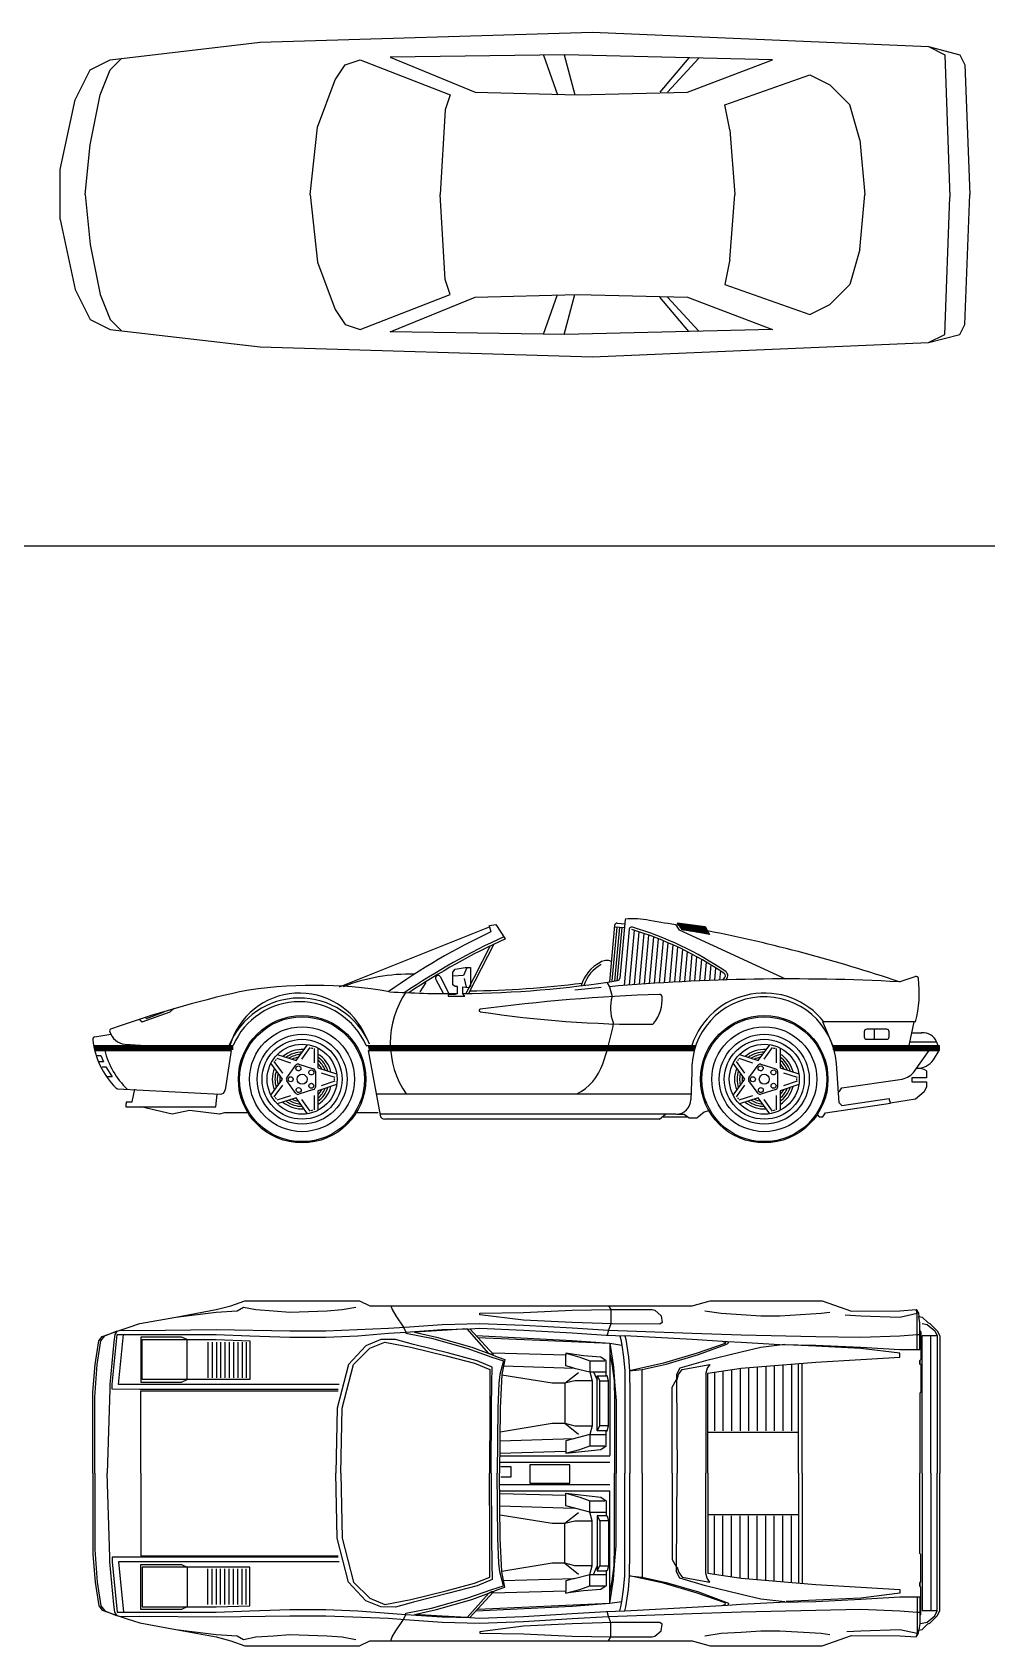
# Model space of a CAD drawing. Header units: millimetres. Extents: x 1343 to 64046, y 44602 to 77982.
# Drawn here: x 6943 to 11794, y 58949 to 67154 of the extents above; entities that cross this region are included whole.
import ezdxf

# ---------------------------------------------------------------- set-up
doc = ezdxf.new("R2010")
doc.units = ezdxf.units.MM
doc.layers.add('www.cad-blocks.net', color=7, linetype='Continuous')

# ---------------------------------------------------------------- blocks, each defined once
blk = doc.blocks.new('A$C692274C5')
for p, q in [((1016, 1600.2), (2705.1, 1651)), ((2705.1, 1651), (4413.1, 1578)), ((254, 1511.3), (1016, 1600.2)), ((4413.1, 1578), (4497, 1536.1)), ((4413.1, 1578), (4572, 1536.7)), ((152.4, 1460.5), (254, 1511.3)), ((254, 1460.5), (310.8, 1517.3)), ((1397, 1409.7), (1447.8, 1485.9)), ((1447.8, 1485.9), (1524, 1511.3)), ((1524, 1511.3), (1981.2, 1333.5)), ((2565.4, 1536.7), (1676.4, 1524)), ((1676.4, 1524), (2108.2, 1346.2)), ((2456.1, 1535.3), (2527.3, 1333.5)), ((2562, 1536.7), (2616.2, 1333.5)), ((3619.5, 1511.3), (2565.4, 1536.7)), ((3195.8, 1520.8), (3048, 1346.2)), ((3246.2, 1519.7), (3086.1, 1346.2)), ((3187.7, 1346.2), (3619.5, 1511.3)), ((4497, 1536.1), (4521.2, 812.8)), ((4572, 1536.7), (4597.4, 1485.9)), ((4597.4, 1485.9), (4622.8, 825.5)), ((76.2, 1308.1), (152.4, 1460.5)), ((203.2, 1333.5), (254, 1460.5)), ((1308.1, 1168.4), (1397, 1409.7)), ((3378.2, 1282.7), (3810, 1435.1)), ((3810, 1435.1), (3911.6, 1384.3)), ((152.4, 1079.5), (203.2, 1333.5)), ((1981.2, 1333.5), (1955.8, 1257.3)), ((2108.2, 1346.2), (2628.9, 1333.5)), ((2628.9, 1333.5), (3187.7, 1346.2)), ((4013.2, 1282.7), (3911.6, 1384.3)), ((0, 952.5), (76.2, 1308.1)), ((1955.8, 1257.3), (1930.4, 825.5)), ((3403.6, 1155.7), (3378.2, 1282.7)), ((4064, 1104.9), (4013.2, 1282.7)), ((1270, 825.5), (1308.1, 1168.4)), ((3403.6, 1155.7), (3429, 825.5)), ((127, 825.5), (152.4, 1079.5)), ((4064, 1104.9), (4089.4, 825.5)), ((0, 698.5), (0, 952.5)), ((127, 825.5), (152.4, 571.5)), ((1270, 825.5), (1308.1, 482.6)), ((1955.8, 393.7), (1930.4, 825.5)), ((3403.6, 495.3), (3429, 825.5)), ((4064, 546.1), (4089.4, 825.5)), ((4597.4, 165.1), (4622.8, 825.5)), ((4497, 114.9), (4521.2, 812.8)), ((0, 698.5), (76.2, 342.9)), ((152.4, 571.5), (203.2, 317.5)), ((3403.6, 495.3), (3378.2, 368.3)), ((4064, 546.1), (4013.2, 368.3)), ((1308.1, 482.6), (1397, 241.3)), ((76.2, 342.9), (152.4, 190.5)), ((1981.2, 317.5), (1955.8, 393.7)), ((3378.2, 368.3), (3810, 215.9)), ((4013.2, 368.3), (3911.6, 266.7)), ((203.2, 317.5), (254, 190.5)), ((1524, 139.7), (1981.2, 317.5)), ((1676.4, 127), (2108.2, 304.8)), ((2108.2, 304.8), (2628.9, 317.5)), ((2456.1, 115.7), (2527.3, 317.5)), ((2562, 114.3), (2616.2, 317.5)), ((2628.9, 317.5), (3187.7, 304.8)), ((3195.8, 130.2), (3048, 304.8)), ((3246.2, 131.3), (3086.1, 304.8)), ((3187.7, 304.8), (3619.5, 139.7)), ((3810, 215.9), (3911.6, 266.7)), ((152.4, 190.5), (254, 139.7)), ((254, 190.5), (310.8, 133.7)), ((1397, 241.3), (1447.8, 165.1)), ((1447.8, 165.1), (1524, 139.7)), ((4572, 114.3), (4597.4, 165.1)), ((254, 139.7), (1016, 50.8)), ((2565.4, 114.3), (1676.4, 127)), ((3619.5, 139.7), (2565.4, 114.3)), ((4413.1, 73), (4497, 114.9)), ((4413.1, 73), (4572, 114.3)), ((1016, 50.8), (2705.1, 0)), ((2705.1, 0), (4413.1, 73))]:
    blk.add_line(p, q)
blk = doc.blocks.new('A$C5F453D1B')
for p, q in [((1254.8, 793.7), (2016.8, 1098.5)), ((2016.8, 1104.9), (2048.6, 1111.2)), ((2016.8, 1098.5), (2016.8, 1104.9)), ((2016.8, 1098.5), (2023.2, 1073.1)), ((2048.6, 1111.2), (2097.5, 1037.8)), ((2652.5, 1106), (2626.4, 819.1)), ((2664.5, 1097.4), (2639.6, 824.3)), ((2651.8, 1098.5), (2703.8, 1094.8)), ((2677.1, 1096.3), (2652.3, 823.1)), ((2689.7, 1095.1), (2664.9, 822)), ((2666, 1117.5), (2706.2, 1114.6)), ((2706.2, 1135.4), (2679, 837.1)), ((2727.2, 1086.1), (2701.2, 800)), ((2752.1, 1081.3), (2726.8, 802)), ((2776.8, 1073.5), (2752.3, 804)), ((2982.9, 1081.5), (2965.6, 1109.3)), ((2996.1, 1085.7), (2972.4, 1119.6)), ((2972.4, 1119.6), (3113.1, 1100.5)), ((2975.7, 1116.6), (2975.7, 1118.5)), ((2982, 1104.3), (2982, 1117.5)), ((3523.1, 833.1), (2982.9, 1081.5)), ((2988.4, 1091.9), (2988.4, 1116.5)), ((2994.7, 1082.6), (2994.7, 1115.5)), ((3135.7, 1058.9), (2996.1, 1085.7)), ((3001.1, 1081.6), (3001.1, 1114.5)), ((3007.4, 1080.6), (3007.4, 1113.5)), ((3013.8, 1079.5), (3013.8, 1112.5)), ((3020.1, 1078.5), (3020.1, 1111.5)), ((3026.5, 1077.5), (3026.5, 1110.5)), ((3032.8, 1076.5), (3032.8, 1109.5)), ((3039.2, 1075.5), (3039.2, 1108.5)), ((3045.5, 1074.5), (3045.5, 1107.5)), ((3051.9, 1073.5), (3051.9, 1106.5)), ((3058.2, 1072.5), (3058.2, 1105.5)), ((3064.6, 1071.5), (3064.6, 1104.5)), ((3070.9, 1070.5), (3070.9, 1103.5)), ((3077.3, 1069.5), (3077.3, 1102.5)), ((3083.6, 1068.5), (3083.6, 1101.5)), ((3090, 1067.5), (3090, 1100.5)), ((3096.3, 1066.5), (3096.3, 1099.5)), ((3102.7, 1065.5), (3102.7, 1098.5)), ((3109, 1064.4), (3109, 1097.5)), ((3113.1, 1100.5), (3135.7, 1058.9)), ((3115.4, 1063.4), (3115.4, 1096.5)), ((3121.7, 1062.4), (3121.7, 1084.2)), ((3128.1, 1061.4), (3128.1, 1070)), ((2020.3, 1001.3), (1896.5, 759.4)), ((2039.2, 1010.4), (1910.9, 759.6)), ((2801.5, 1065.3), (2777.9, 805.9)), ((2826.1, 1056.7), (2803.5, 807.7)), ((2850.7, 1047.7), (2829, 809.5)), ((2875.2, 1038.2), (2854.6, 811.2)), ((2899.7, 1028.4), (2880.1, 812.8)), ((2924.2, 1018.1), (2905.7, 814.4)), ((2948.6, 1007.4), (2931.2, 815.9)), ((2973, 996.2), (2956.8, 817.4)), ((2997.4, 984.6), (2982.3, 818.8)), ((3021.7, 972.6), (3007.8, 820.1)), ((3045.9, 960), (3033.3, 821.4)), ((3070.1, 947), (3058.8, 822.6)), ((3094.3, 933.5), (3084.3, 823.7)), ((3118.4, 919.5), (3109.8, 824.8)), ((3142.5, 905), (3135.3, 825.8)), ((1745, 830.3), (1780.9, 761.4)), ((1766, 845.8), (1810.9, 758.9)), ((1829.9, 868.4), (1842.9, 883.4)), ((1829.9, 804.2), (1829.9, 868.4)), ((1885.7, 851.3), (1832.2, 847)), ((1842.9, 883.4), (1894.1, 891.9)), ((1900.6, 887.6), (1885.7, 851.3)), ((1887.7, 836.3), (1898.4, 791.3)), ((1894.1, 891.9), (1919.8, 891.9)), ((1919.8, 891.9), (1919.8, 797.8)), ((3166.6, 890), (3160.8, 826.8)), ((3190.5, 874.4), (3186.3, 827.7)), ((3209.7, 839.6), (3200.7, 827.4)), ((4099.6, 819.1), (4180.5, 846.1)), ((1665.4, 767.9), (1695.3, 814.9)), ((1842.5, 755.1), (1806.1, 752.9)), ((1806.1, 752.9), (1806.1, 745.9)), ((1806.1, 745.9), (1892.3, 745.9)), ((1842.9, 795.5), (1829.9, 804.2)), ((1854.2, 759.8), (1842.5, 755.1)), ((1853.6, 795.5), (1842.9, 795.5)), ((1853.6, 759.2), (1853.6, 795.5)), ((1879.2, 791.3), (1879.2, 761.4)), ((1911.3, 789.3), (1879.2, 791.3)), ((1892.3, 745.9), (1880, 759.8)), ((1919.8, 797.8), (1911.3, 789.3)), ((2615.4, 813.5), (2627.7, 793.7)), ((2627.7, 793.7), (2640, 744.4)), ((251.8, 615.2), (393.1, 665.7)), ((273.8, 632), (362.8, 665.7)), ((393.1, 665.7), (414.9, 684.3)), ((240.1, 625.3), (251.8, 615.2)), ((270.4, 635.4), (273.8, 632)), ((2644.4, 592), (2620.9, 496.9)), ((2645, 611.4), (2644.4, 592)), ((3763.1, 495.3), (3712.3, 615.9)), ((4182.2, 615.9), (3712.3, 615.9)), ((4036.1, 577.8), (3934.5, 577.8)), ((3972.6, 577.8), (3972.6, 527)), ((4150.4, 495.3), (4175.8, 615.9)), ((4.5, 495.3), (713.5, 495.3)), ((10.5, 538.7), (92.8, 552.4)), ((162.6, 501.6), (270.6, 495.3)), ((703.8, 495.5), (696.5, 470.2)), ((1033.6, 418.3), (1092.5, 499.4)), ((1389.7, 495.3), (1764.1, 495.3)), ((1389.7, 495.3), (3065.8, 495.3)), ((1400.9, 495.3), (1407.2, 469.9)), ((3383.1, 418.3), (3442, 499.4)), ((3763.1, 495.3), (4302.8, 495.3)), ((3921.8, 565.1), (3921.8, 539.7)), ((3934.5, 527), (4036.1, 527)), ((4048.8, 539.7), (4048.8, 565.1)), ((4156.8, 514.3), (4290.1, 514.3)), ((4213.9, 558.8), (4163.1, 558.8)), ((4290.1, 514.3), (4296.5, 495.3)), ((4302.8, 495.3), (4302.8, 469.9)), ((4.5, 488.9), (713.5, 488.9)), ((7.2, 482.6), (713.5, 482.6)), ((8.6, 476.2), (713.5, 476.2)), ((10.2, 469.9), (703.6, 469.9)), ((22.9, 444.5), (42, 444.5)), ((54.7, 412.7), (29.3, 412.7)), ((42, 444.5), (54.7, 412.7)), ((703.6, 469.9), (673.8, 269.4)), ((966.3, 354.5), (923.2, 413.8)), ((935.2, 430.3), (1004.9, 407.6)), ((938.3, 449.3), (1033.6, 418.3)), ((1063.2, 426.5), (1106.2, 485.8)), ((1125.6, 479.5), (1125.6, 406.3)), ((1144.6, 482.5), (1144.6, 382.2)), ((1399.6, 469.9), (3058, 469.9)), ((1400.9, 469.9), (1460.6, 141.5)), ((1402.4, 488.9), (3063.7, 488.9)), ((1404, 482.6), (3061.7, 482.6)), ((1405.6, 476.2), (3059.8, 476.2)), ((2592.9, 401.9), (2614.6, 469.9)), ((3315.8, 354.5), (3272.7, 413.8)), ((3284.7, 430.3), (3354.4, 407.6)), ((3287.8, 449.3), (3383.1, 418.3)), ((3412.7, 426.5), (3455.7, 485.8)), ((3475.1, 479.5), (3475.1, 406.3)), ((3494.1, 482.5), (3494.1, 382.2)), ((3763.1, 488.9), (4302.8, 488.9)), ((3763.1, 482.6), (4302.8, 482.6)), ((3763.1, 476.2), (4302.8, 476.2)), ((3769.4, 469.9), (4302.8, 469.9)), ((4178.3, 365.5), (4252, 469.9)), ((4273.5, 422.6), (4302.8, 469.9)), ((48.3, 387.3), (67.4, 387.3)), ((67.4, 387.3), (99.1, 336.5)), ((99.1, 336.5), (73.7, 336.5)), ((965, 323.8), (906.1, 404.9)), ((986.1, 331.3), (1033, 395.9)), ((1047.2, 400.5), (1123.2, 375.8)), ((1131.9, 363.8), (1131.9, 283.9)), ((1144.6, 382.2), (1240, 351.2)), ((1161.6, 356.7), (1231.3, 334)), ((3045.9, 358.6), (3041, 219.6)), ((3314.5, 323.8), (3255.6, 404.9)), ((3335.6, 331.3), (3382.5, 395.9)), ((3396.7, 400.5), (3472.7, 375.8)), ((3481.4, 363.8), (3481.4, 283.9)), ((3494.1, 382.2), (3589.5, 351.2)), ((3511.1, 356.7), (3580.8, 334)), ((3794.8, 203.2), (3781, 403.7)), ((4163.1, 330.2), (4163.1, 311.1)), ((4239.3, 330.2), (4163.1, 330.2)), ((4239.3, 367.2), (4239.3, 330.2)), ((126.4, 275.7), (647.3, 247.7)), ((200.7, 209.5), (213.4, 273)), ((626.2, 184.1), (632.5, 247.6)), ((906.1, 242.8), (965, 323.8)), ((923.2, 233.9), (966.3, 293.2)), ((1033, 251.8), (986.1, 316.4)), ((1123.2, 271.9), (1047.2, 247.2)), ((1240, 296.5), (1144.6, 265.5)), ((1144.6, 265.5), (1144.6, 165.2)), ((1231.3, 313.7), (1161.6, 291)), ((3042, 247.6), (1441.3, 247.6)), ((3255.6, 242.8), (3314.5, 323.8)), ((3272.7, 233.9), (3315.8, 293.2)), ((3382.5, 251.8), (3335.6, 316.4)), ((3472.7, 271.9), (3396.7, 247.2)), ((3589.5, 296.5), (3494.1, 265.5)), ((3494.1, 265.5), (3494.1, 165.2)), ((3580.8, 313.7), (3511.1, 291)), ((3794.8, 260.3), (3807.5, 279.4)), ((3807.5, 279.4), (4115.2, 324.4)), ((4163.1, 311.1), (4239.3, 311.1)), ((4226.6, 260.3), (4182.2, 222.2)), ((4239.3, 285.7), (4226.6, 260.3)), ((4239.3, 311.1), (4239.3, 285.7)), ((172.1, 209.5), (169, 196.8)), ((169, 196.8), (169, 184.1)), ((169, 184.1), (626.2, 184.1)), ((172.1, 209.5), (200.7, 209.5)), ((403.9, 146), (245.2, 184.1)), ((492.8, 165.1), (403.9, 146)), ((645.2, 146), (492.8, 165.1)), ((1004.9, 240.1), (935.2, 217.4)), ((1033.6, 229.4), (938.3, 198.4)), ((1092.5, 148.3), (1033.6, 229.4)), ((1106.2, 161.9), (1063.2, 221.2)), ((1125.6, 241.4), (1125.6, 168.2)), ((3109, 158.7), (3134.4, 165.1)), ((3354.4, 240.1), (3284.7, 217.4)), ((3383.1, 229.4), (3287.8, 198.4)), ((3442, 148.3), (3383.1, 229.4)), ((3455.7, 161.9), (3412.7, 221.2)), ((3475.1, 241.4), (3475.1, 168.2)), ((3725, 152.4), (4055.6, 201.3)), ((3807.5, 190.5), (3794.8, 203.2)), ((3807.5, 190.5), (4049.5, 225.9)), ((4055.6, 201.3), (4049.5, 225.9)), ((4182.2, 222.2), (4055.6, 201.3)), ((670.6, 152.4), (645.2, 146)), ((791.3, 152.4), (670.6, 152.4)), ((1451.7, 152.4), (1331, 152.4)), ((2964.9, 146), (1464.4, 146)), ((2880.4, 120.6), (1485.6, 120.6)), ((2880.4, 120.6), (2912.2, 146)), ((2899.5, 133.3), (3020.1, 133.3)), ((2969.3, 146), (3007.4, 146)), ((3007.4, 146), (3032.8, 127)), ((3032.8, 127), (3070.9, 127)), ((3070.9, 127), (3109, 158.7)), ((3680.5, 146), (3693.2, 133.3)), ((3693.2, 133.3), (3712.3, 133.3)), ((3712.3, 133.3), (3725, 152.4))]:
    blk.add_line(p, q)
for centre, radius in [((1064.3, 323.8), 323.9), ((1064.3, 323.8), 317.5), ((1064.3, 323.8), 266.7), ((3413.8, 323.8), 323.9), ((3413.8, 323.8), 317.5), ((3413.8, 323.8), 266.7), ((1064.3, 323.8), 228.6), ((1064.3, 323.8), 203.2), ((1064.3, 323.8), 177.8), ((3413.8, 323.8), 228.6), ((3413.8, 323.8), 203.2), ((3413.8, 323.8), 177.8), ((1006.4, 323.4), 12.7), ((1064.3, 323.8), 25.4), ((3355.9, 323.4), 12.7), ((3413.8, 323.8), 25.4)]:
    blk.add_circle(centre, radius)
for centre, radius, start, end in [((3541.6, -2118), 3534, 115.44633, 125.24017), ((2665.1, 1104.8), 12.7, 85.88149, 174.80557), ((2746, 769.5), 370.7, 76.82446, 96.08441), ((2739.8, 1085), 12.7, 73.37131, 174.80557), ((2253.3, -544.1), 1700.2, 55.73823, 73.37131), ((2253.3, -544.1), 1712.9, 55.73823, 73.37131), ((1638.7, -6471.9), 7695.1, 79.94206, 81.09076), ((1638.7, -6471.9), 7695.1, 71.34951, 78.86245), ((3541.6, -2118), 3483.2, 114.62185, 124.15769), ((3541.6, -2118), 3470.5, 114.58838, 123.87465), ((2669.6, 746.3), 193.8, 117.68078, 163.61234), ((2669.6, 746.3), 181.1, 117.68078, 162.36331), ((2612, 868.1), 59.4, 66.44578, 123.01707), ((1606.6, -39.4), 897.1, 88.13242, 111.76884), ((1755.7, 837.8), 13.1, 38.01397, 215.03948), ((1826.3, 6102.3), 5343.4, 270.56928, 279.06725), ((3544.5, -9721.4), 10555.2, 86.9855, 94.98356), ((2666.4, 838.2), 12.7, 279.06725, 354.80557), ((3203.3, 850.6), 12.7, 300.344, 55.73823), ((3203.3, 850.6), 25.4, 300.344, 55.73823), ((4184.6, 834.1), 12.7, 7.77403, 108.43495), ((3657.5, 762.1), 544.6, 344.43083, 7.77403), ((2081.9, -5083.2), 6001.9, 102.85232, 109.32932), ((1051.6, 393.7), 368.3, 23.36279, 163.98661), ((1127.8, -1450.3), 2251.2, 80.25604, 99.74396), ((1826.3, 6102.3), 5343.4, 266.59356, 270.29878), ((1974.6, 509), 461.7, 146.04567, 214.31144), ((1826.3, 6102.3), 5330.7, 270.97935, 277.12649), ((3211.2, -8766.2), 9527.3, 91.98333, 97.48876), ((3544.5, -9721.4), 10555.2, 95.21274, 95.94306), ((2855.3, 686), 223.1, 164.80618, 199.53716), ((2701.4, 728.9), 193.5, 321.37396, 4.39007), ((2881.7, 742.7), 12.7, 4.39007, 91.18714), ((3413.8, 374.6), 368.3, 4.52172, 182.49528), ((3413.8, 374.6), 387.4, 38.53194, 161.85183), ((1051.6, 349.2), 387.4, 23.36279, 157.84898), ((1051.6, 349.2), 368.3, 23.36279, 156.63721), ((1970.2, 673.6), 6.35, 96.69835, 260.33542), ((2799.3, 6003.4), 5400.3, 261.1577, 270.46002), ((98.8, 568.2), 12.7, 106.09082, 198.34154), ((2842.7, 616), 12.7, 269.62693, 321.37396), ((3934.5, 565.1), 12.7, 90, 180), ((4036.1, 565.1), 12.7, 0, 90), ((12.6, 526.2), 12.7, 99.46232, 186.72472), ((415.7, 573.7), 418.6, 186.72472, 224.67787), ((174.4, 593.3), 92.4, 198.34154, 262.66562), ((3934.5, 539.7), 12.7, 180, 270), ((4036.1, 539.7), 12.7, 270, 0), ((4222.8, 486.6), 72.8, 22.43961, 97.04751), ((466.5, 573.7), 418.6, 194.36429, 225.91848), ((1064.3, 323.8), 165.1, 142.56195, 145.43805), ((1064.3, 323.8), 151.2, 86.09234, 129.90766), ((1064.3, 323.8), 137.9, 89.63671, 126.36329), ((1064.3, 323.8), 125.9, 93.65575, 122.34425), ((1064.3, 323.8), 113.2, 99.21649, 116.78351), ((1064.3, 323.8), 165.1, 70.56195, 73.43805), ((1064.3, 323.8), 151.2, 14.09234, 57.90766), ((1064.3, 323.8), 137.9, 17.63671, 54.36329), ((1064.3, 323.8), 125.9, 21.65575, 50.34425), ((3413.8, 323.8), 165.1, 142.56195, 145.43805), ((3413.8, 323.8), 151.2, 86.09234, 129.90766), ((3413.8, 323.8), 137.9, 89.63671, 126.36329), ((3413.8, 323.8), 125.9, 93.65575, 122.34425), ((3413.8, 323.8), 113.2, 99.21649, 116.78351), ((3413.8, 323.8), 165.1, 70.56195, 73.43805), ((3413.8, 323.8), 151.2, 14.09234, 57.90766), ((3413.8, 323.8), 137.9, 17.63671, 54.36329), ((3413.8, 323.8), 125.9, 21.65575, 50.34425), ((4190.5, 481.2), 101.6, 268.73294, 324.78241), ((1064.3, 323.8), 151.2, 158.09234, 201.90766), ((1064.3, 323.8), 137.9, 161.63671, 198.36329), ((1064.3, 323.8), 125.9, 165.65575, 194.34425), ((1064.3, 323.8), 113.2, 171.21649, 188.78351), ((996.4, 323.8), 12.7, 144, 216), ((1043.3, 388.4), 12.7, 72, 144), ((1119.2, 363.8), 12.7, 0, 72), ((1064.3, 323.8), 113.2, 27.21649, 44.78351), ((2343.7, 484.3), 262.3, 296.37206, 341.71296), ((3413.8, 323.8), 151.2, 158.09234, 201.90766), ((3413.8, 323.8), 137.9, 161.63671, 198.36329), ((3413.8, 323.8), 125.9, 165.65575, 194.34425), ((3413.8, 323.8), 113.2, 171.21649, 188.78351), ((3345.9, 323.8), 12.7, 144, 216), ((3392.8, 388.4), 12.7, 72, 144), ((3468.7, 363.8), 12.7, 0, 72), ((3413.8, 323.8), 113.2, 27.21649, 44.78351), ((4095.3, 424.1), 101.6, 281.30993, 324.78241), ((4190.5, 278.1), 101.6, 61.31234, 91.26706), ((127.1, 288.4), 12.7, 224.67787, 266.92874), ((648.7, 273.1), 25.4, 266.92874, 351.54872), ((1043.3, 259.3), 12.7, 216, 288), ((1119.2, 283.9), 12.7, 288, 0), ((1064.3, 323.8), 151.2, 302.09234, 345.90766), ((1064.3, 323.8), 137.9, 305.63671, 342.36329), ((1064.3, 323.8), 125.9, 309.65575, 338.34425), ((1064.3, 323.8), 113.2, 315.21649, 332.78351), ((1064.3, 323.8), 165.1, 358.56195, 1.43805), ((3392.8, 259.3), 12.7, 216, 288), ((3468.7, 283.9), 12.7, 288, 0), ((3413.8, 323.8), 151.2, 302.09234, 345.90766), ((3413.8, 323.8), 137.9, 305.63671, 342.36329), ((3413.8, 323.8), 125.9, 309.65575, 338.34425), ((3413.8, 323.8), 113.2, 315.21649, 332.78351), ((3413.8, 323.8), 165.1, 358.56195, 1.43805), ((1064.3, 323.8), 165.1, 214.56195, 217.43805), ((1064.3, 323.8), 151.2, 230.09234, 273.90766), ((1064.3, 323.8), 137.9, 233.63671, 270.36329), ((1064.3, 323.8), 125.9, 237.65575, 266.34425), ((1064.3, 323.8), 113.2, 243.21649, 260.78351), ((1064.3, 323.8), 165.1, 286.56195, 289.43805), ((2964.9, 222.2), 76.2, 270, 358.0173), ((3413.8, 323.8), 165.1, 214.56195, 217.43805), ((3413.8, 323.8), 151.2, 230.09234, 273.90766), ((3413.8, 323.8), 137.9, 233.63671, 270.36329), ((3413.8, 323.8), 125.9, 237.65575, 266.34425), ((3413.8, 323.8), 113.2, 243.21649, 260.78351), ((3413.8, 323.8), 165.1, 286.56195, 289.43805), ((1485.6, 146), 25.4, 190.30485, 270)]:
    blk.add_arc(centre, radius, start, end)
for centre, major_axis, start_param, end_param in [((1046, 378.8), (-8.98, 8.98), 1.10674, 7.389925), ((1110.9, 358.2), (8.98, 8.98), 1.420899, 7.704084), ((3395.5, 378.8), (-8.98, 8.98), 1.10674, 7.389925), ((3460.4, 358.2), (8.98, 8.98), 1.420899, 7.704084), ((1046.8, 268.7), (8.98, 8.98), 5.19081, 11.473995), ((1111.4, 290.2), (-8.98, 8.98), -1.406534571557882, 4.876650735621705), ((3396.3, 268.7), (8.98, 8.98), 5.19081, 11.473995), ((3460.9, 290.2), (-8.98, 8.98), -1.406534571557882, 4.876650735621705)]:
    blk.add_ellipse(centre, major_axis=major_axis, ratio=1, start_param=start_param, end_param=end_param)
blk = doc.blocks.new('A$C70F44388')
for p, q in [((626.8, 1709.4), (702.9, 1728.5)), ((702.9, 1728.5), (773.3, 1753.7)), ((773.3, 1753.7), (1356.6, 1753.7)), ((1356.6, 1753.7), (1408.4, 1728.5)), ((1408.4, 1728.5), (1522.3, 1728.5)), ((1516.2, 1728.5), (1522.3, 1709.4)), ((1522.3, 1728.5), (3047.7, 1728.5)), ((2621.9, 1728.5), (2634.5, 1709.4)), ((3047.7, 1728.5), (3138.2, 1753.7)), ((3138.2, 1753.7), (3708, 1753.7)), ((3708, 1753.7), (3857.6, 1701.1)), ((238.8, 1638), (423.2, 1671.1)), ((423.2, 1671.1), (626.8, 1709.4)), ((423.2, 1671.1), (626.8, 1696.8)), ((626.8, 1696.8), (734.6, 1702.8)), ((734.6, 1702.8), (766.4, 1722)), ((766.4, 1722), (829.9, 1709.4)), ((829.9, 1709.4), (919.1, 1702.8)), ((919.1, 1702.8), (1001.3, 1696.8)), ((1001.3, 1696.8), (1192.2, 1702.8)), ((1192.2, 1702.8), (1268.3, 1709.4)), ((1268.3, 1709.4), (1338.4, 1722)), ((1522.3, 1709.4), (1541.5, 1677.6)), ((1541.5, 1677.6), (1579.8, 1620.2)), ((1967.3, 1690.2), (2189.6, 1693.7)), ((1967.3, 1683.3), (1967.3, 1690.2)), ((2189.6, 1654.6), (1967.3, 1683.3)), ((2189.6, 1693.7), (2437.5, 1705.9)), ((2437.5, 1643.3), (2189.6, 1654.6)), ((2437.5, 1705.9), (2634.5, 1709.4)), ((2641, 1636.3), (2437.5, 1643.3)), ((2634.5, 1709.4), (2634.5, 1636.3)), ((2634.5, 1709.4), (2641, 1709.4)), ((2641, 1709.4), (2844.2, 1709.4)), ((2844.2, 1709.4), (2857.6, 1705.9)), ((2857.6, 1705.9), (2889, 1677.6)), ((2895.1, 1644.1), (2882.4, 1635)), ((2889, 1677.6), (2895.1, 1644.1)), ((3111.2, 1702.8), (3193.9, 1690.2)), ((3193.9, 1690.2), (3295.6, 1684.1)), ((3295.6, 1684.1), (3397, 1677.6)), ((3397, 1677.6), (3492.2, 1677.6)), ((3492.2, 1677.6), (3702.3, 1690.2)), ((3702.3, 1690.2), (3746.7, 1696.8)), ((3824.8, 1682.6), (3905.4, 1677.6)), ((3857.6, 1701.1), (4102.5, 1702.8)), ((3905.4, 1677.6), (4102.5, 1671.1)), ((4102.5, 1702.8), (4185.1, 1709.4)), ((4102.5, 1671.1), (4191.6, 1690.2)), ((4185.1, 1709.4), (4197.7, 1690.2)), ((4191.6, 1690.2), (4185.1, 1709.4)), ((4191.6, 1641.1), (4191.6, 1690.2)), ((4191.6, 1505.8), (4191.6, 1641.1)), ((4197.7, 1690.2), (4200.3, 1674.1)), ((4204.3, 1641.1), (4200.3, 1674.1)), ((4200.3, 1674.1), (4216.9, 1671.1)), ((4204.3, 1582.4), (4204.3, 1641.1)), ((4216.9, 1671.1), (4245.1, 1643.3)), ((4245.1, 1643.3), (4255.1, 1639.3)), ((31.8, 1550.6), (48.3, 1572.8)), ((41.8, 1550.6), (60.9, 1575.8)), ((48.3, 1572.8), (139.2, 1604.5)), ((60.9, 1575.8), (124.4, 1601.5)), ((99.2, 1327.9), (124.4, 1582.4)), ((111.8, 1582.4), (107.4, 1544.5)), ((124.4, 1601.5), (111.8, 1582.4)), ((124.4, 1582.4), (626.8, 1582.4)), ((130.9, 1327.9), (156.1, 1582.4)), ((139.2, 1604.5), (175.3, 1617.2)), ((139.2, 1604.5), (238.8, 1603.7)), ((175.3, 1617.2), (238.8, 1638)), ((238.8, 1603.7), (626.8, 1607.6)), ((245.3, 1569.7), (245.3, 1341)), ((451.9, 1569.7), (245.3, 1569.7)), ((480.2, 1556.7), (451.9, 1569.7)), ((626.8, 1607.6), (1001.3, 1601.5)), ((626.8, 1582.4), (798.1, 1575.8)), ((798.1, 1575.8), (1001.3, 1569.7)), ((1001.3, 1601.5), (1185.7, 1601.5)), ((1001.3, 1569.7), (1185.7, 1569.7)), ((1185.7, 1601.5), (1503.6, 1614.1)), ((1185.7, 1569.7), (1347.9, 1575.8)), ((1347.9, 1575.8), (1503.6, 1588.5)), ((1503.6, 1614.1), (1586.3, 1620.2)), ((1503.6, 1588.5), (1592.4, 1595)), ((1579.8, 1620.2), (1592.4, 1595)), ((1586.3, 1620.2), (1776.8, 1633.3)), ((1592.4, 1595), (1776.8, 1607.6)), ((1592.4, 1595), (1592.4, 1588.5)), ((1592.4, 1588.5), (1722.9, 1563.2)), ((1776.8, 1603.7), (1635, 1595)), ((1635, 1595), (1748.1, 1569.7)), ((1722.9, 1563.2), (1902.5, 1512.3)), ((1748.1, 1569.7), (1927.7, 1518.9)), ((1776.8, 1633.3), (1967.3, 1639.3)), ((1903.8, 1611.1), (1776.8, 1603.7)), ((1776.8, 1607.6), (1916.4, 1611.1)), ((2013.8, 1485.8), (1903.8, 1611.1)), ((1916.4, 1611.1), (1967.3, 1614.1)), ((1916.4, 1611.1), (2037.3, 1480.6)), ((1948.6, 1577.1), (2437.5, 1552.3)), ((1956.9, 1568), (2628.4, 1538)), ((1967.3, 1639.3), (2189.6, 1630.2)), ((1967.3, 1614.1), (2189.6, 1604.5)), ((2189.6, 1630.2), (2437.5, 1615.9)), ((2189.6, 1604.5), (2437.5, 1590.6)), ((2437.5, 1615.9), (2621.9, 1605.4)), ((2437.5, 1590.6), (2609.3, 1579.8)), ((2609.3, 1579.8), (2704.5, 1575.8)), ((2621.9, 1605.4), (2615.4, 1579.8)), ((2634.5, 1636.3), (2621.9, 1605.4)), ((2621.9, 1605.4), (3047.7, 1589.8)), ((2882.4, 1635), (2641, 1636.3)), ((2678.9, 1575.8), (2685.4, 1556.7)), ((2704.5, 1576.7), (3047.7, 1558)), ((2704.5, 1575.8), (2704.5, 1576.7)), ((2704.5, 1575.8), (2710.6, 1556.7)), ((3047.7, 1589.8), (3295.6, 1581.5)), ((3295.6, 1581.5), (3676.7, 1573.2)), ((3676.7, 1573.2), (3905.4, 1568.4)), ((3905.4, 1568.4), (4102.5, 1575.8)), ((4102.5, 1575.8), (4191.6, 1582.4)), ((4191.6, 1582.4), (4204.3, 1582.4)), ((4204.3, 1600.6), (4210.3, 1594.1)), ((4204.3, 1505.8), (4204.3, 1582.4)), ((4210.3, 1594.1), (4210.3, 1455.8)), ((4216.9, 1639.3), (4242.1, 1633.3)), ((4216.9, 876.9), (4216.9, 1575.8)), ((4293, 1575.8), (4216.9, 1575.8)), ((4242.1, 1633.3), (4280.4, 1601.5)), ((4255.1, 1639.3), (4293, 1601.5)), ((4261.2, 876.9), (4261.2, 1575.8)), ((4280.4, 1601.5), (4293, 1575.8)), ((4293, 1601.5), (4305.6, 1575.8)), ((4293, 1575.8), (4293, 876.9)), ((4305.6, 1575.8), (4305.6, 876.9)), ((12.6, 1429.7), (31.8, 1550.6)), ((23.1, 1429.7), (41.8, 1550.6)), ((107.4, 1544.5), (86.6, 1327.9)), ((251.8, 1556.7), (626.8, 1556.7)), ((251.8, 1353.6), (251.8, 1556.7)), ((480.2, 1353.6), (480.2, 1556.7)), ((585.2, 1543.8), (585.2, 1362.7)), ((606.9, 1543.8), (606.9, 1362.7)), ((626.8, 1556.7), (798.1, 1550.6)), ((628.7, 1543.8), (628.7, 1362.7)), ((650.4, 1543.8), (650.4, 1362.7)), ((672.2, 1543.8), (672.2, 1362.7)), ((693.9, 1543.8), (693.9, 1362.7)), ((715.7, 1543.8), (715.7, 1362.7)), ((737.4, 1543.8), (737.4, 1362.7)), ((759.1, 1543.8), (759.1, 1362.7)), ((780.9, 1543.8), (780.9, 1362.7)), ((798.1, 1550.6), (798.1, 1353.6)), ((1389.2, 1524.9), (1300.1, 1429.7)), ((1325.7, 1429.7), (1408.4, 1512.3)), ((1465.4, 1556.7), (1389.2, 1524.9)), ((1408.4, 1512.3), (1484.5, 1544.1)), ((1538.4, 1557.6), (1465.4, 1556.7)), ((1484.5, 1544.1), (1618, 1518.9)), ((1630.6, 1531.5), (1538.4, 1557.6)), ((1618, 1518.9), (1796.8, 1474.1)), ((1809.8, 1487.1), (1630.6, 1531.5)), ((1953.8, 1448.8), (1809.8, 1487.1)), ((1902.5, 1512.3), (2028.6, 1468)), ((1927.7, 1518.9), (2013.8, 1485.8)), ((2013.8, 1485.8), (2060.4, 1468)), ((2027.3, 1480.6), (2013.8, 1485.8)), ((2037.3, 1480.6), (2027.3, 1480.6)), ((2405.3, 1476.7), (2032.1, 1487.1)), ((2405.7, 1487.1), (2405.3, 1476.7)), ((2494.9, 1474.1), (2405.7, 1487.1)), ((2405.7, 1487.1), (2475.8, 1468)), ((2437.5, 1552.3), (2628.4, 1538)), ((2628.4, 1538), (2628.4, 966.5)), ((2628.4, 1538), (2688.9, 1528.4)), ((2628.4, 1538), (2641, 1461.4)), ((2628.4, 1486.7), (2641, 1423.6)), ((2685.4, 1556.7), (2688.9, 1528.4)), ((2688.9, 1528.4), (2698, 1468)), ((2710.6, 1556.7), (2723.7, 1468)), ((3072.9, 1487.1), (2901.6, 1436.2)), ((2915.5, 1431.9), (3079.5, 1480.6)), ((3047.7, 1558), (3226.9, 1547.1)), ((3214.3, 1536.3), (3072.9, 1487.1)), ((3079.5, 1480.6), (3219.1, 1531.5)), ((3295.6, 1493.2), (3114.7, 1448.8)), ((3200, 1548.9), (3216.9, 1542.3)), ((3216.9, 1542.3), (3214.3, 1536.3)), ((3219.1, 1531.5), (3231.7, 1538)), ((3226.9, 1547.1), (3295.6, 1543.2)), ((3231.7, 1538), (3230, 1544.1)), ((3295.6, 1543.2), (3492.2, 1531.5)), ((3395.7, 1516.2), (3295.6, 1493.2)), ((3517.9, 1531), (3395.7, 1516.2)), ((3492.2, 1531.5), (3676.7, 1528.9)), ((3676.7, 1522.8), (3524.4, 1529.3)), ((3676.7, 1528.9), (3905.4, 1517.6)), ((3905.4, 1511.5), (3676.7, 1522.8)), ((3905.4, 1517.6), (4102.5, 1505.8)), ((4102.5, 1487.1), (3905.4, 1511.5)), ((4102.5, 1505.8), (4204.3, 1505.8)), ((4102.5, 1468), (4102.5, 1487.1)), ((0, 1290.1), (12.6, 1429.7)), ((10, 1264.4), (23.1, 1429.7)), ((1300.1, 1429.7), (1243.1, 1207.4)), ((1268.3, 1207.4), (1325.7, 1429.7)), ((1796.8, 1474.1), (1941.2, 1436.2)), ((1941.2, 1436.2), (2019.1, 1404.5)), ((2029.9, 1417.1), (1953.8, 1448.8)), ((2019.1, 1404.5), (2019.1, 1207.4)), ((2028.6, 1468), (2088.2, 1448.8)), ((2028.6, 1334.4), (2029.9, 1417.1)), ((2060.4, 1468), (2094.3, 1455.4)), ((2088.2, 1448.8), (2069.1, 1378.8)), ((2094.3, 1455.4), (2079.5, 1378.8)), ((2086, 1422.7), (2447, 1411.9)), ((2405.7, 1423.6), (2405.3, 1476.7)), ((2447, 1411.9), (2405.7, 1423.6)), ((2447, 1411.9), (2526.6, 1391.9)), ((2475.8, 1468), (2526.6, 1448.8)), ((2583.6, 1468), (2494.9, 1474.1)), ((2526.6, 1448.8), (2526.6, 1391.9)), ((2526.6, 1448.8), (2602.8, 1448.8)), ((2609.3, 1448.8), (2583.6, 1468)), ((2609.3, 1373.1), (2609.3, 1448.8)), ((2641, 1461.4), (2647.1, 1417.1)), ((2641, 1423.6), (2650.6, 1347.1)), ((2647.1, 1417.1), (2653.7, 1321.8)), ((2698, 1468), (2704.5, 1397.9)), ((2704.5, 1397.9), (2704.5, 1372.7)), ((2723.7, 1468), (2729.3, 1397.9)), ((2901.6, 1436.2), (2729.3, 1397.9)), ((2729.3, 1397.9), (2793.3, 1404.5)), ((2729.3, 1397.9), (2729.8, 1277.5)), ((2793.3, 1404.5), (2915.5, 1431.9)), ((2793.3, 877.1), (2793.3, 1404.5)), ((2985.1, 1410.6), (2968.1, 1378.8)), ((2977.7, 1378.8), (2996.8, 1404.5)), ((3114.7, 1448.8), (2985.1, 1410.6)), ((2996.8, 1404.5), (3136.4, 1429.7)), ((3123.8, 1410.6), (3117.3, 1385.3)), ((3136.4, 1429.7), (3123.8, 1410.6)), ((3127.3, 1385.3), (3295.6, 1410.6)), ((3203.9, 1396.8), (3203.9, 1092.9)), ((3247.4, 1403.3), (3247.4, 1092.9)), ((3290.9, 1409.8), (3290.9, 1092.9)), ((3295.6, 1410.6), (3676.7, 1442.3)), ((3334.4, 1413.8), (3334.4, 1092.9)), ((3377.9, 1417.4), (3377.9, 1092.9)), ((3421.4, 1421), (3421.4, 1092.9)), ((3464.9, 1424.7), (3464.9, 1092.9)), ((3508.4, 1426.9), (3508.4, 1092.9)), ((3551.9, 1431), (3551.9, 1092.9)), ((3587.9, 876.9), (3587.9, 1434.5)), ((3606.6, 877.1), (3606.6, 1436.2)), ((3676.7, 1442.3), (3905.4, 1455.4)), ((3905.4, 1455.4), (4102.5, 1468)), ((4210.3, 1455.8), (4204.3, 1449.7)), ((4204.3, 1449.7), (4204.3, 1435.3)), ((4204.3, 1429.3), (4204.3, 1449.7)), ((4204.3, 1435.3), (4210.3, 1429.3)), ((4210.3, 1429.3), (4210.3, 1290.5)), ((86.6, 1327.9), (86.6, 1304)), ((99.6, 1304), (99.2, 1327.9)), ((1253.5, 1327.9), (130.9, 1327.9)), ((245.3, 1341), (451.9, 1341)), ((798.1, 1353.6), (251.8, 1353.6)), ((451.9, 1341), (480.2, 1353.6)), ((2027.8, 1207.4), (2028.6, 1334.4)), ((2064.3, 1334.4), (2059.1, 1207.4)), ((2069.1, 1378.8), (2064.3, 1334.4)), ((2079.5, 1378.8), (2071.7, 1207.4)), ((2336.1, 1334.4), (2079.9, 1376.2)), ((2399.6, 1334.4), (2336.1, 1334.4)), ((2399.6, 1334.4), (2469.2, 1390.1)), ((2450.1, 1347.1), (2399.6, 1334.4)), ((2399.6, 1334.4), (2399.6, 1131.3)), ((2539.3, 1347.1), (2450.1, 1347.1)), ((2526.6, 1391.9), (2545.8, 1391.9)), ((2526.6, 1391.9), (2539.3, 1347.1)), ((2539.3, 1347.1), (2539.3, 1118.3)), ((2545.8, 1391.9), (2564.5, 1349.7)), ((2545.8, 1391.9), (2609.3, 1391.9)), ((2564.5, 1372.7), (2609.3, 1373.1)), ((2564.5, 1349.7), (2564.5, 1372.7)), ((2564.5, 1372.7), (2577.5, 1347.1)), ((2564.5, 1093), (2564.5, 1349.7)), ((2577.5, 1347.1), (2621.9, 1347.1)), ((2577.5, 1118.3), (2577.5, 1347.1)), ((2615.4, 1372.7), (2609.3, 1373.1)), ((2621.9, 1347.1), (2615.4, 1372.7)), ((2621.9, 1118.3), (2621.9, 1347.1)), ((2650.6, 1347.1), (2651.9, 1245.7)), ((2653.7, 1321.8), (2660.2, 1245.7)), ((2704.5, 1372.7), (2704.5, 1251.8)), ((2945.9, 1315.3), (2968.1, 1353.6)), ((2945.9, 876.9), (2945.9, 1315.3)), ((2968.1, 1378.8), (2968.1, 1353.6)), ((2968.1, 1353.6), (2971.2, 1353.6)), ((2968.1, 1353.6), (2971.2, 877.1)), ((2971.2, 1353.6), (2977.7, 1378.8)), ((3117.3, 1385.3), (3117.3, 877.1)), ((3127.3, 877.1), (3127.3, 1385.3)), ((3160.4, 1390.3), (3160.4, 1092.9)), ((0, 877.1), (0, 1290.1)), ((10, 876.9), (10, 1264.4)), ((86.6, 1304), (73.5, 876.9)), ((238.8, 1302.7), (99.6, 1304)), ((1247.4, 1302.7), (238.8, 1302.7)), ((245.3, 1296.2), (1247.4, 1296.2)), ((245.3, 876.9), (245.3, 1296.2)), ((2651.9, 1245.7), (2651.9, 877.1)), ((2660.2, 1245.7), (2660.2, 877.1)), ((2704.5, 1251.8), (2704.5, 876.9)), ((2729.8, 1277.5), (2729.8, 876.9)), ((4210.3, 1290.5), (4204.3, 1284.4)), ((4204.3, 1284.4), (4204.3, 877.1)), ((1243.1, 1207.4), (1236.6, 876.9)), ((1261.8, 876.9), (1268.3, 1207.4)), ((2019.1, 1207.4), (2017.7, 876.9)), ((2025.1, 876.9), (2027.8, 1207.4)), ((2059.1, 1207.4), (2055.2, 876.9)), ((2071.7, 1207.4), (2068.2, 876.9)), ((2070.8, 1087.8), (2336.1, 1131.3)), ((2336.1, 1131.3), (2399.6, 1131.3)), ((2399.6, 1131.3), (2450.1, 1118.3)), ((2399.6, 1131.3), (2468.8, 1075.6)), ((2526.6, 1073.9), (2405.7, 1042.1)), ((2450.1, 1118.3), (2539.3, 1118.3)), ((2539.3, 1118.3), (2526.6, 1073.9)), ((2526.6, 1073.9), (2526.6, 1016.9)), ((2526.6, 1073.9), (2609.3, 1073.9)), ((2564.5, 1093), (2577.5, 1118.3)), ((2615.4, 1093), (2564.5, 1093)), ((2621.9, 1118.3), (2577.5, 1118.3)), ((2609.3, 1092.6), (2615.4, 1093)), ((2609.3, 1016.9), (2609.3, 1092.6)), ((2615.4, 1093), (2621.9, 1118.3)), ((3127.3, 1086.5), (3587.9, 1086.5)), ((2069.5, 979.1), (2405.3, 988.6)), ((2070.4, 1042.6), (2447, 1053.5)), ((2405.7, 1042.1), (2405.3, 988.6)), ((2405.3, 988.6), (2405.7, 978.6)), ((2405.7, 978.6), (2583.6, 997.8)), ((2405.7, 978.6), (2475.8, 997.8)), ((2475.8, 997.8), (2526.6, 1016.9)), ((2526.6, 1016.9), (2602.8, 1016.9)), ((2583.6, 997.8), (2609.3, 1016.9)), ((2069.5, 966), (2628.4, 966)), ((2069.5, 933.8), (2628.4, 933.8)), ((2074, 911.7), (2125.8, 911.7)), ((2125.8, 911.7), (2125.8, 857.3)), ((2426, 919.9), (2221.3, 919.9)), ((2221.3, 919.9), (2221.3, 827.3)), ((2426, 827.3), (2426, 919.9)), ((0, 876.6), (0, 463.7)), ((10, 876.9), (10, 489.3)), ((86.6, 449.7), (73.5, 876.9)), ((245.3, 876.9), (245.3, 457.6)), ((1243.1, 546.3), (1236.6, 876.9)), ((1261.8, 876.9), (1268.3, 546.3)), ((2019.1, 546.3), (2017.7, 876.9)), ((2025.1, 876.9), (2027.8, 546.3)), ((2059.1, 546.3), (2055.2, 876.9)), ((2071.7, 546.3), (2068.2, 876.9)), ((2125.8, 857.3), (2074, 857.3)), ((2221.3, 827.3), (2426, 827.3)), ((2651.9, 508), (2651.9, 876.6)), ((2660.2, 508), (2660.2, 876.6)), ((2704.5, 501.9), (2704.5, 876.9)), ((2729.8, 476.3), (2729.8, 876.9)), ((2793.3, 876.6), (2793.3, 349.3)), ((2945.9, 876.9), (2945.9, 438.4)), ((2968.1, 400.2), (2971.2, 876.6)), ((3117.3, 368.4), (3117.3, 876.6)), ((3127.3, 876.6), (3127.3, 368.4)), ((3587.9, 876.9), (3587.9, 319.3)), ((3606.6, 876.6), (3606.6, 317.5)), ((4204.3, 469.3), (4204.3, 876.6)), ((4216.9, 876.9), (4216.9, 177.9)), ((4261.2, 876.9), (4261.2, 177.9)), ((4293, 177.9), (4293, 876.9)), ((4305.6, 177.9), (4305.6, 876.9)), ((2069.5, 820), (2628.4, 820)), ((2069.5, 787.7), (2628.4, 787.7)), ((2069.5, 774.7), (2405.3, 765.1)), ((2405.3, 765.1), (2405.7, 775.1)), ((2405.7, 711.6), (2405.3, 765.1)), ((2405.7, 775.1), (2475.8, 755.9)), ((2405.7, 775.1), (2583.6, 755.9)), ((2475.8, 755.9), (2526.6, 736.8)), ((2583.6, 755.9), (2609.3, 736.8)), ((2628.4, 215.7), (2628.4, 787.3)), ((2070.4, 711.1), (2447, 700.3)), ((2070.8, 665.9), (2336.1, 622.4)), ((2399.6, 622.4), (2468.8, 678.1)), ((2526.6, 679.8), (2405.7, 711.6)), ((2526.6, 736.8), (2602.8, 736.8)), ((2526.6, 679.8), (2526.6, 736.8)), ((2539.3, 635.5), (2526.6, 679.8)), ((2526.6, 679.8), (2609.3, 679.8)), ((2564.5, 660.7), (2564.5, 404.1)), ((2615.4, 660.7), (2564.5, 660.7)), ((2564.5, 660.7), (2577.5, 635.5)), ((2609.3, 736.8), (2609.3, 661.1)), ((2609.3, 661.1), (2615.4, 660.7)), ((2615.4, 660.7), (2621.9, 635.5)), ((3127.3, 667.2), (3587.9, 667.2)), ((3160.4, 363.4), (3160.4, 660.9)), ((3203.9, 356.9), (3203.9, 660.9)), ((3247.4, 350.4), (3247.4, 660.9)), ((3290.9, 343.9), (3290.9, 660.9)), ((3334.4, 339.9), (3334.4, 660.9)), ((3377.9, 336.3), (3377.9, 660.9)), ((3421.4, 332.7), (3421.4, 660.9)), ((3464.9, 329.1), (3464.9, 660.9)), ((3508.4, 326.8), (3508.4, 660.9)), ((3551.9, 322.7), (3551.9, 660.9)), ((2336.1, 622.4), (2399.6, 622.4)), ((2399.6, 622.4), (2450.1, 635.5)), ((2399.6, 419.3), (2399.6, 622.4)), ((2450.1, 635.5), (2539.3, 635.5)), ((2539.3, 406.7), (2539.3, 635.5)), ((2577.5, 635.5), (2577.5, 406.7)), ((2621.9, 635.5), (2577.5, 635.5)), ((2621.9, 635.5), (2621.9, 406.7)), ((1300.1, 324), (1243.1, 546.3)), ((1268.3, 546.3), (1325.7, 324)), ((2019.1, 349.3), (2019.1, 546.3)), ((2027.8, 546.3), (2028.6, 419.3)), ((2064.3, 419.3), (2059.1, 546.3)), ((2079.5, 374.9), (2071.7, 546.3)), ((2650.6, 406.7), (2651.9, 508)), ((2653.7, 431.9), (2660.2, 508)), ((2704.5, 381), (2704.5, 501.9)), ((0, 463.7), (12.6, 324)), ((10, 489.3), (23.1, 324)), ((86.6, 425.8), (86.6, 449.7)), ((107.4, 209.2), (86.6, 425.8)), ((99.6, 449.7), (99.2, 425.8)), ((99.2, 425.8), (124.4, 171.4)), ((238.8, 451), (99.6, 449.7)), ((130.9, 425.8), (156.1, 171.4)), ((1253.5, 425.8), (130.9, 425.8)), ((1247.4, 451), (238.8, 451)), ((245.3, 457.6), (1247.4, 457.6)), ((245.3, 412.8), (451.9, 412.8)), ((245.3, 184), (245.3, 412.8)), ((451.9, 412.8), (480.2, 400.2)), ((2028.6, 419.3), (2029.9, 336.7)), ((2069.1, 374.9), (2064.3, 419.3)), ((2336.1, 419.3), (2079.9, 377.5)), ((2399.6, 419.3), (2336.1, 419.3)), ((2450.1, 406.7), (2399.6, 419.3)), ((2399.6, 419.3), (2469.2, 363.6)), ((2647.1, 336.7), (2653.7, 431.9)), ((2729.3, 355.8), (2729.8, 476.3)), ((2945.9, 438.4), (2968.1, 400.2)), ((4210.3, 463.2), (4204.3, 469.3)), ((4210.3, 324.5), (4210.3, 463.2)), ((251.8, 400.2), (251.8, 197)), ((798.1, 400.2), (251.8, 400.2)), ((480.2, 400.2), (480.2, 197)), ((585.2, 209.9), (585.2, 391)), ((606.9, 209.9), (606.9, 391)), ((628.7, 209.9), (628.7, 391)), ((650.4, 209.9), (650.4, 391)), ((672.2, 209.9), (672.2, 391)), ((693.9, 209.9), (693.9, 391)), ((715.7, 209.9), (715.7, 391)), ((737.4, 209.9), (737.4, 391)), ((759.1, 209.9), (759.1, 391)), ((780.9, 209.9), (780.9, 391)), ((798.1, 203.1), (798.1, 400.2)), ((1941.2, 317.5), (2019.1, 349.3)), ((2029.9, 336.7), (1953.8, 304.9)), ((2088.2, 304.9), (2069.1, 374.9)), ((2094.3, 298.4), (2079.5, 374.9)), ((2086, 331), (2447, 341.9)), ((2405.7, 330.1), (2405.3, 277.1)), ((2447, 341.9), (2405.7, 330.1)), ((2447, 341.9), (2526.6, 361.9)), ((2539.3, 406.7), (2450.1, 406.7)), ((2526.6, 361.9), (2539.3, 406.7)), ((2526.6, 304.9), (2526.6, 361.9)), ((2526.6, 361.9), (2545.8, 361.9)), ((2545.8, 361.9), (2564.5, 404.1)), ((2545.8, 361.9), (2609.3, 361.9)), ((2564.5, 381), (2577.5, 406.7)), ((2564.5, 404.1), (2564.5, 381)), ((2564.5, 381), (2609.3, 380.6)), ((2577.5, 406.7), (2621.9, 406.7)), ((2615.4, 381), (2609.3, 380.6)), ((2609.3, 380.6), (2609.3, 304.9)), ((2621.9, 406.7), (2615.4, 381)), ((2628.4, 267.1), (2641, 330.1)), ((2641, 330.1), (2650.6, 406.7)), ((2641, 292.3), (2647.1, 336.7)), ((2698, 285.8), (2704.5, 355.8)), ((2704.5, 355.8), (2704.5, 381)), ((2723.7, 285.8), (2729.3, 355.8)), ((2901.6, 317.5), (2729.3, 355.8)), ((2729.3, 355.8), (2793.3, 349.3)), ((2793.3, 349.3), (2915.5, 321.9)), ((2968.1, 400.2), (2971.2, 400.2)), ((2968.1, 374.9), (2968.1, 400.2)), ((2985.1, 343.2), (2968.1, 374.9)), ((2971.2, 400.2), (2977.7, 374.9)), ((2977.7, 374.9), (2996.8, 349.3)), ((3114.7, 304.9), (2985.1, 343.2)), ((2996.8, 349.3), (3136.4, 324)), ((3123.8, 343.2), (3117.3, 368.4)), ((3136.4, 324), (3123.8, 343.2)), ((3127.3, 368.4), (3295.6, 343.2)), ((3295.6, 343.2), (3676.7, 311.4)), ((12.6, 324), (31.8, 203.1)), ((23.1, 324), (41.8, 203.1)), ((1389.2, 228.8), (1300.1, 324)), ((1325.7, 324), (1408.4, 241.4)), ((1618, 234.9), (1796.8, 279.7)), ((1809.8, 266.6), (1630.6, 222.3)), ((1796.8, 279.7), (1941.2, 317.5)), ((1953.8, 304.9), (1809.8, 266.6)), ((1902.5, 241.4), (2028.6, 285.8)), ((2013.8, 267.9), (1903.8, 142.7)), ((1916.4, 142.7), (2037.3, 273.2)), ((1927.7, 234.9), (2013.8, 267.9)), ((2013.8, 267.9), (2060.4, 285.8)), ((2027.3, 273.2), (2013.8, 267.9)), ((2037.3, 273.2), (2027.3, 273.2)), ((2028.6, 285.8), (2088.2, 304.9)), ((2405.3, 277.1), (2032.1, 266.6)), ((2060.4, 285.8), (2094.3, 298.4)), ((2405.7, 266.6), (2405.3, 277.1)), ((2405.7, 266.6), (2475.8, 285.8)), ((2494.9, 279.7), (2405.7, 266.6)), ((2475.8, 285.8), (2526.6, 304.9)), ((2583.6, 285.8), (2494.9, 279.7)), ((2526.6, 304.9), (2602.8, 304.9)), ((2609.3, 304.9), (2583.6, 285.8)), ((2628.4, 215.7), (2641, 292.3)), ((2688.9, 225.3), (2698, 285.8)), ((2710.6, 197), (2723.7, 285.8)), ((3072.9, 266.6), (2901.6, 317.5)), ((2915.5, 321.9), (3079.5, 273.2)), ((3214.3, 217.5), (3072.9, 266.6)), ((3079.5, 273.2), (3219.1, 222.3)), ((3295.6, 260.5), (3114.7, 304.9)), ((3395.7, 237.5), (3295.6, 260.5)), ((3676.7, 311.4), (3905.4, 298.4)), ((3905.4, 298.4), (4102.5, 285.8)), ((4102.5, 266.6), (3905.4, 242.3)), ((3905.4, 236.2), (4102.5, 247.9)), ((4102.5, 285.8), (4102.5, 266.6)), ((4102.5, 247.9), (4204.3, 247.9)), ((4191.6, 247.9), (4191.6, 112.7)), ((4204.3, 318.4), (4210.3, 324.5)), ((4204.3, 324.5), (4204.3, 304)), ((4204.3, 304), (4204.3, 318.4)), ((4210.3, 297.9), (4204.3, 304)), ((4204.3, 247.9), (4204.3, 171.4)), ((4210.3, 159.6), (4210.3, 297.9)), ((31.8, 203.1), (48.3, 180.9)), ((41.8, 203.1), (60.9, 177.9)), ((48.3, 180.9), (139.2, 149.2)), ((60.9, 177.9), (124.4, 152.2)), ((111.8, 171.4), (107.4, 209.2)), ((124.4, 152.2), (111.8, 171.4)), ((124.4, 171.4), (626.8, 171.4)), ((451.9, 184), (245.3, 184)), ((251.8, 197), (626.8, 197)), ((480.2, 197), (451.9, 184)), ((626.8, 197), (798.1, 203.1)), ((626.8, 171.4), (798.1, 177.9)), ((798.1, 177.9), (1001.3, 184)), ((1001.3, 184), (1185.7, 184)), ((1185.7, 184), (1347.9, 177.9)), ((1347.9, 177.9), (1503.6, 165.3)), ((1465.4, 197), (1389.2, 228.8)), ((1408.4, 241.4), (1484.5, 209.6)), ((1538.4, 196.2), (1465.4, 197)), ((1484.5, 209.6), (1618, 234.9)), ((1503.6, 165.3), (1592.4, 158.8)), ((1630.6, 222.3), (1538.4, 196.2)), ((1592.4, 165.3), (1722.9, 190.5)), ((1592.4, 158.8), (1592.4, 165.3)), ((1635, 158.8), (1748.1, 184)), ((1722.9, 190.5), (1902.5, 241.4)), ((1748.1, 184), (1927.7, 234.9)), ((1948.6, 176.6), (2437.5, 201.4)), ((1956.9, 185.7), (2628.4, 215.7)), ((2437.5, 201.4), (2628.4, 215.7)), ((2437.5, 163.1), (2609.3, 174)), ((2609.3, 174), (2704.5, 177.9)), ((2621.9, 148.3), (2615.4, 174)), ((2628.4, 215.7), (2688.9, 225.3)), ((2678.9, 177.9), (2685.4, 197)), ((2685.4, 197), (2688.9, 225.3)), ((2704.5, 177.9), (2710.6, 197)), ((2704.5, 177), (3047.7, 195.7)), ((2704.5, 177.9), (2704.5, 177)), ((3047.7, 195.7), (3226.9, 206.6)), ((3047.7, 164), (3295.6, 172.2)), ((3200, 204.9), (3216.9, 211.4)), ((3216.9, 211.4), (3214.3, 217.5)), ((3219.1, 222.3), (3231.7, 215.7)), ((3226.9, 206.6), (3295.6, 210.5)), ((3231.7, 215.7), (3230, 209.6)), ((3295.6, 210.5), (3492.2, 222.3)), ((3295.6, 172.2), (3676.7, 180.5)), ((3517.9, 222.7), (3395.7, 237.5)), ((3492.2, 222.3), (3676.7, 224.9)), ((3676.7, 231), (3524.4, 224.4)), ((3905.4, 242.3), (3676.7, 231)), ((3676.7, 224.9), (3905.4, 236.2)), ((3676.7, 180.5), (3905.4, 185.3)), ((3905.4, 185.3), (4102.5, 177.9)), ((4102.5, 177.9), (4191.6, 171.4)), ((4191.6, 171.4), (4204.3, 171.4)), ((4204.3, 171.4), (4204.3, 112.7)), ((4293, 177.9), (4216.9, 177.9)), ((4280.4, 152.2), (4293, 177.9)), ((4293, 152.2), (4305.6, 177.9)), ((139.2, 149.2), (238.8, 150.1)), ((139.2, 149.2), (175.3, 136.6)), ((175.3, 136.6), (238.8, 115.7)), ((238.8, 150.1), (626.8, 146.1)), ((238.8, 115.7), (423.2, 82.6)), ((423.2, 82.6), (626.8, 57)), ((423.2, 82.6), (626.8, 44.4)), ((626.8, 146.1), (1001.3, 152.2)), ((1001.3, 152.2), (1185.7, 152.2)), ((1185.7, 152.2), (1503.6, 139.6)), ((1503.6, 139.6), (1586.3, 133.5)), ((1541.5, 76.1), (1579.8, 133.5)), ((1579.8, 133.5), (1592.4, 158.8)), ((1586.3, 133.5), (1776.8, 120.5)), ((1592.4, 158.8), (1776.8, 146.1)), ((1776.8, 150.1), (1635, 158.8)), ((1903.8, 142.7), (1776.8, 150.1)), ((1776.8, 146.1), (1916.4, 142.7)), ((1776.8, 120.5), (1967.3, 114.4)), ((1916.4, 142.7), (1967.3, 139.6)), ((1967.3, 139.6), (2189.6, 149.2)), ((1967.3, 114.4), (2189.6, 123.5)), ((2189.6, 99.2), (1967.3, 70.5)), ((2189.6, 149.2), (2437.5, 163.1)), ((2189.6, 123.5), (2437.5, 137.9)), ((2437.5, 110.5), (2189.6, 99.2)), ((2437.5, 137.9), (2621.9, 148.3)), ((2641, 117.4), (2437.5, 110.5)), ((2621.9, 148.3), (3047.7, 164)), ((2634.5, 117.4), (2621.9, 148.3)), ((2634.5, 44.4), (2634.5, 117.4)), ((2882.4, 118.7), (2641, 117.4)), ((2895.1, 109.6), (2882.4, 118.7)), ((2889, 76.1), (2895.1, 109.6)), ((3905.4, 76.1), (4102.5, 82.6)), ((4102.5, 82.6), (4191.6, 63.5)), ((4191.6, 112.7), (4191.6, 63.5)), ((4204.3, 112.7), (4200.3, 79.6)), ((4200.3, 79.6), (4216.9, 82.6)), ((4204.3, 153.1), (4210.3, 159.6)), ((4204.3, 113.5), (4216.9, 114.4)), ((4216.9, 114.4), (4242.1, 120.5)), ((4216.9, 82.6), (4245.1, 110.5)), ((4242.1, 120.5), (4280.4, 152.2)), ((4245.1, 110.5), (4255.1, 114.4)), ((4255.1, 114.4), (4293, 152.2)), ((626.8, 57), (734.6, 50.9)), ((626.8, 44.4), (702.9, 25.2)), ((702.9, 25.2), (773.3, 0)), ((734.6, 50.9), (766.4, 31.8)), ((766.4, 31.8), (829.9, 44.4)), ((773.3, 0), (1356.6, 0)), ((829.9, 44.4), (919.1, 50.9)), ((919.1, 50.9), (1001.3, 57)), ((1001.3, 57), (1192.2, 50.9)), ((1192.2, 50.9), (1268.3, 44.4)), ((1268.3, 44.4), (1338.4, 31.8)), ((1356.6, 0), (1408.4, 25.2)), ((1408.4, 25.2), (1522.3, 25.2)), ((1516.2, 25.2), (1522.3, 44.4)), ((1522.3, 44.4), (1541.5, 76.1)), ((1522.3, 25.2), (3047.7, 25.2)), ((1967.3, 70.5), (1967.3, 63.5)), ((1967.3, 63.5), (2189.6, 60)), ((2189.6, 60), (2437.5, 47.8)), ((2437.5, 47.8), (2634.5, 44.4)), ((2621.9, 25.2), (2634.5, 44.4)), ((2634.5, 44.4), (2641, 44.4)), ((2641, 44.4), (2844.2, 44.4)), ((2844.2, 44.4), (2857.6, 47.8)), ((2857.6, 47.8), (2889, 76.1)), ((3047.7, 25.2), (3138.2, 0)), ((3111.2, 50.9), (3193.9, 63.5)), ((3138.2, 0), (3708, 0)), ((3193.9, 63.5), (3295.6, 69.6)), ((3295.6, 69.6), (3397, 76.1)), ((3397, 76.1), (3492.2, 76.1)), ((3492.2, 76.1), (3702.3, 63.5)), ((3702.3, 63.5), (3746.7, 57)), ((3708, 0), (3857.6, 52.6)), ((3834.3, 71.7), (3905.4, 76.1)), ((3857.6, 52.6), (4102.5, 50.9)), ((4102.5, 50.9), (4185.1, 44.4)), ((4191.6, 63.5), (4185.1, 44.4)), ((4185.1, 44.4), (4197.7, 63.5)), ((4197.7, 63.5), (4200.3, 79.6))]:
    blk.add_line(p, q)
blk = doc.blocks.new('FORMAT')
at = {"layer": 'www.cad-blocks.net', "color": 155, "true_color": 0x546d8e}
blk.add_line((64045.9, 64541), (3580.5, 64541), dxfattribs=at)

msp = doc.modelspace()

# ---------------------------------------------------------------- block references
for name, p in [('A$C692274C5', (7085, 65502.5)), ('A$C5F453D1B', (7249.7, 61506.2)), ('A$C70F44388', (7249.7, 58949.4))]:
    msp.add_blockref(name, p)
at = {"layer": 'www.cad-blocks.net'}
msp.add_blockref('FORMAT', (0, 0), dxfattribs=at)

doc.saveas('drawing.dxf')
